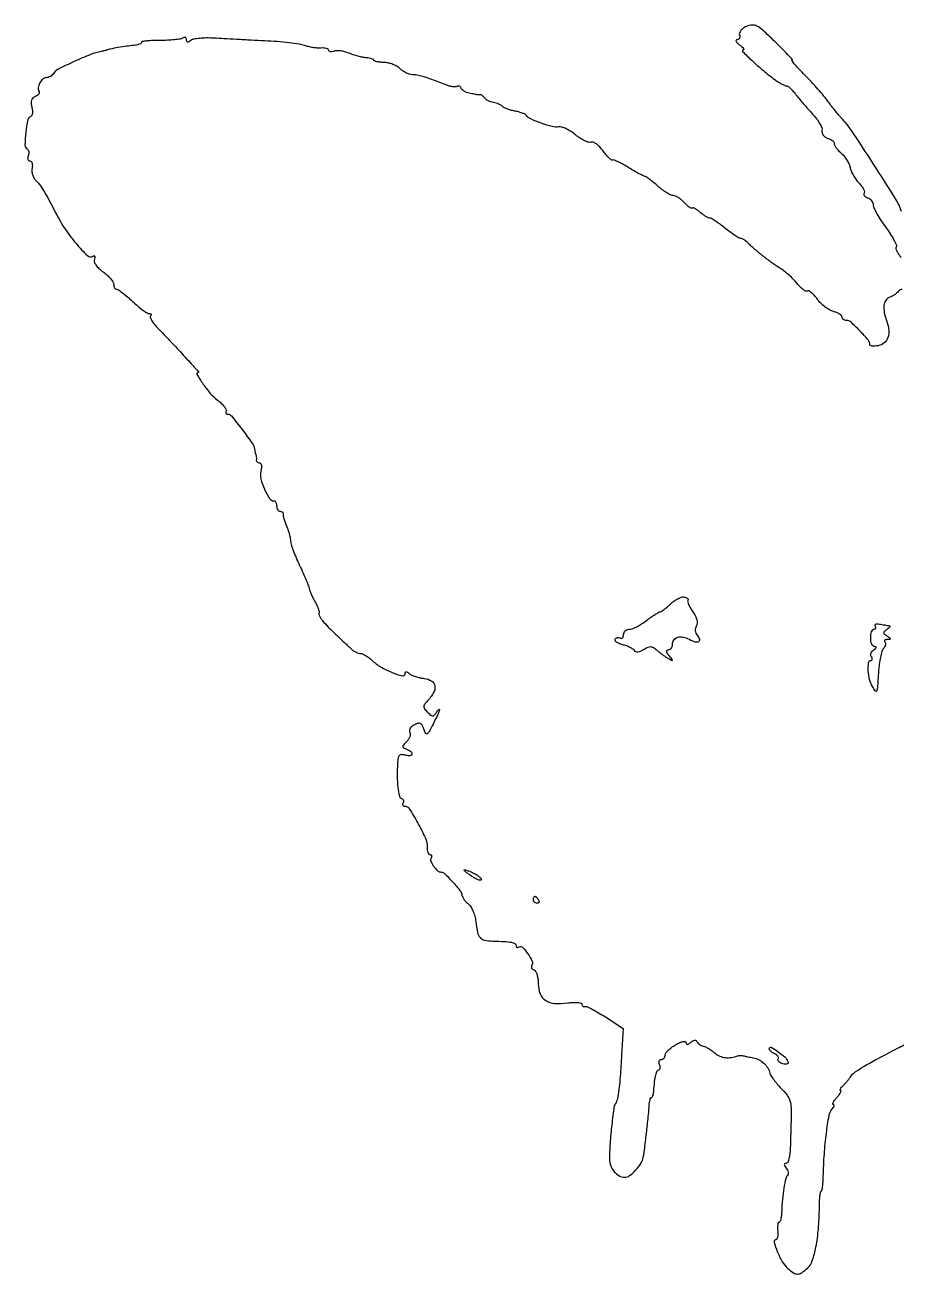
# Model space of a CAD drawing. Extents: x 0 to 511, y 0 to 408.
# Drawn here: x 0.4 to 253, y 0.1 to 360.2 of the extents above; entities that cross this region are included whole.
import ezdxf

# ---------------------------------------------------------------- set-up
doc = ezdxf.new("R2010")
doc.units = 0

msp = doc.modelspace()

# ---------------------------------------------------------------- linework, layer by layer
for points in [[(253.148667, 306.465415, 0.052626), (251.306301, 310.258742, 0.003812), (245.062909, 320.109302, 0.004061), (238.694963, 329.814956, 0.047309), (235.833181, 333.329887, -0.019784), (235.157601, 334.072282, -0.005516), (234.159762, 335.286926, -0.005557), (233.06022, 336.687487, -0.005811), (232.008561, 338.09164, 0.01566), (230.756008, 339.697123, 0.00687), (229.002454, 341.747232, 0.006791), (227.080679, 343.873554, 0.009035), (225.273619, 345.75, -0.006602), (223.687707, 347.380848, -0.012255), (222.451822, 348.751562, -0.008474), (221.54952, 349.839793, -0.62908), (221.626463, 350, 0.647239), (221.698849, 350.161256, 0.004659), (220.390276, 351.605224, 0.008993), (218.702874, 353.368016, 0.00496), (216.580743, 355.464591, 0.007408), (213.147969, 358.692204, 0.063135), (211.423586, 359.906895, 0.141033), (210.040589, 360.197866, 0.088902), (208.4307, 359.786471, 0.046561), (207.484671, 359.244081, 0.068927), (206.78693, 358.592408, 0.089257), (206.417776, 357.922808, 0.174801), (206.429977, 357.32188, -0.084798), (206.53132, 356.814694, -0.128669), (206.430257, 356.37896, -0.145698), (206.14266, 356.084261, -0.121123), (205.718615, 355.968197, 0.246776), (205.447546, 355.81658, 0.262228), (205.428175, 355.514453, 0.089575), (205.775211, 355.036031, 0.02926), (206.44113, 354.468197, -0.020546), (207.127708, 353.9031, -0.054597), (207.551629, 353.431283, -0.164139), (207.640649, 353.140953, -0.406076), (207.495712, 353, 0.666959), (207.318709, 352.574706, 0.009137), (210.04351, 349.929912, 0.014313), (213.317859, 347.03715, 0.016916), (216.579199, 344.5, 0.013764), (217.680594, 343.746829, 0.019214), (218.707772, 343.139671, 0.015907), (219.575363, 342.705918, 0.180265), (219.951688, 342.677604, -0.237168), (220.295073, 342.613651, -0.023097), (220.963141, 342.055444, -0.025357), (221.734523, 341.272341, -0.017281), (222.532811, 340.310211, 0.008992), (223.498022, 339.106857, 0.004069), (224.803388, 337.563796, 0.004027), (226.207538, 335.957454, 0.0055), (227.5, 334.534536, -0.026985), (228.625804, 333.182736, -0.032242), (229.528607, 331.792712, -0.033995), (230.118852, 330.550545, -0.143236), (230.19313, 329.737366, 0.124646), (230.228753, 329.085161, 0.090464), (230.567889, 328.438507, 0.080335), (231.160028, 327.89016, 0.069955), (231.922816, 327.524497, -0.038345), (232.68581, 327.216218, -0.056186), (233.293664, 326.824119, -0.072575), (233.66966, 326.412959, -0.219887), (233.729687, 326.047911, 0.191277), (233.77767, 325.605672, 0.03413), (234.223676, 324.885188, 0.032592), (234.895272, 324.067631, 0.024306), (235.73389, 323.255528, -0.040368), (236.612851, 322.347929, -0.032444), (237.407001, 321.244453, -0.033487), (238.009044, 320.121153, -0.068509), (238.292634, 319.16471, 0.062841), (238.571785, 318.182702, 0.027927), (239.168431, 316.973329, 0.027102), (239.951712, 315.74684, 0.032925), (240.817891, 314.693847, -0.027119), (241.613609, 313.74907, -0.042173), (242.180319, 312.848048, -0.051167), (242.4725, 312.105557, -0.270861), (242.366018, 311.699352, 0.218605), (242.255016, 311.39988, 0.14659), (242.388018, 311.053465, 0.090021), (242.774231, 310.705362, 0.04693), (243.356872, 310.41655, -0.073412), (243.985023, 310.062736, -0.064178), (244.517331, 309.527961, -0.066866), (244.877453, 308.900993, -0.097265), (245, 308.276988, 0.112808), (245.195472, 307.421618, 0.015342), (246.048973, 305.782246, 0.017018), (247.20362, 303.876489, 0.013617), (248.570971, 301.903319, -0.014662), (249.900346, 299.976365, -0.021935), (250.935404, 298.212725, -0.018137), (251.64558, 296.74476, -0.246809), (251.605551, 296.170785, 0.204416), (251.533075, 295.692209, 0.049856), (251.814807, 294.926601, 0.043018), (252.343896, 294.040367, 0.031467), (253.07114, 293.154015, -0.031873)], [(253.314227, 283.909994, 0.127478), (252.686528, 283.814411, 0.144848), (252.219487, 283.427058, -0.063739), (251.819809, 282.969526, -0.02938), (251.197287, 282.479627, -0.028514), (250.47276, 282.034435, -0.035142), (249.75, 281.708443, 0.159376), (248.628398, 280.820662, 0.117981), (248.081941, 279.324899, 0.081077), (248.17851, 277.245345, 0.038799), (248.934446, 274.672421, -0.068662), (249.499676, 272.216522, -0.110021), (249.221894, 270.092704, -0.132862), (248.138984, 268.554436, -0.126758), (246.409321, 267.737915, -0.028888), (245.48578, 267.616119, -0.049138), (244.707738, 267.635446, -0.06833), (244.171886, 267.777696, -0.302465), (244, 268.035844, 0.17656), (243.5059, 269.39147, 0.017183), (241.130636, 272.027572, 0.016835), (238.579631, 274.498095, 0.186029), (237.277316, 275, -0.07522), (236.78929, 275.073836, -0.088881), (236.375211, 275.288153, -0.100702), (236.098403, 275.606857, -0.129323), (236, 275.980948, 0.197525), (235.82704, 276.401685, 0.055123), (235.262371, 276.858876, 0.046624), (234.450255, 277.278879, 0.034565), (233.488921, 277.592137, -0.06901), (232.378316, 278.040505, -0.033919), (231.108764, 278.889286, -0.032856), (229.887698, 279.966347, -0.040901), (228.912454, 281.122947, 0.02623), (228.059863, 282.196404, 0.040406), (227.206008, 283.018346, 0.047788), (226.463198, 283.51579, 0.268206), (226.003608, 283.50223, -0.253981), (225.539995, 283.476179, -0.047912), (224.785362, 283.925521, -0.040788), (223.914075, 284.681025, -0.027107), (223.040817, 285.675239, 0.027579), (222.020793, 286.834342, 0.01678), (220.698274, 288.092424, 0.016796), (219.298685, 289.255312, 0.028337), (218.042287, 290.120478, -0.019666), (215.903398, 291.539327, -0.010976), (213.409628, 293.423272, -0.010712), (210.880101, 295.512515, -0.013202), (208.616979, 297.571429, 0.030477), (208.127779, 297.986539, 0.028683), (207.582051, 298.348285, 0.029897), (207.061161, 298.611727, 0.081862), (206.662343, 298.711485, -0.116397), (206.163966, 298.873053, -0.009856), (205.017051, 299.600062, -0.012653), (203.672613, 300.53967, -0.009452), (202.237634, 301.640057, 0.009992), (200.805874, 302.735521, 0.013667), (199.471373, 303.659892, 0.010419), (198.334563, 304.368853, 0.135008), (197.857712, 304.5, -0.115799), (197.433482, 304.599587, -0.021385), (196.725549, 304.98993, -0.021929), (195.920844, 305.529332, -0.018434), (195.116935, 306.167848, 0.021954), (194.339761, 306.776261, 0.034339), (193.616683, 307.221222, 0.037484), (193.026356, 307.476438, 0.287155), (192.745051, 307.411718, -0.322494), (192.471725, 307.367196, -0.038169), (191.912306, 307.701583, -0.034184), (191.232076, 308.255493, -0.020876), (190.505548, 308.993869, 0.033545), (189.710925, 309.761569, 0.034204), (188.825694, 310.410699, 0.036344), (187.981465, 310.862827, 0.105142), (187.336355, 311, -0.115953), (186.623173, 311.167644, -0.0232), (185.473693, 311.807813, -0.023383), (184.177202, 312.697247, -0.019946), (182.896278, 313.75, 0.008809), (181.666306, 314.807636, 0.012187), (180.524117, 315.709229, 0.008817), (179.548173, 316.415155, 0.130796), (179.154936, 316.558013, -0.096068), (178.735373, 316.678613, -0.005284), (177.517388, 317.315825, -0.008031), (176.079971, 318.11729, -0.005774), (174.5, 319.056332, 0.011093), (172.917047, 319.974502, 0.015856), (171.470853, 320.712243, 0.011715), (170.255305, 321.250091, 0.18009), (169.805032, 321.266663, -0.252269), (169.421215, 321.334388, -0.02552), (168.699991, 321.966835, -0.027102), (167.870709, 322.864779, -0.018177), (167.019103, 323.973172, 0.035825), (166.121416, 325.059959, 0.047698), (165.153422, 325.897813, 0.056469), (164.258264, 326.393036, 0.192036), (163.60409, 326.40157, -0.165829), (162.891208, 326.374653, -0.038341), (161.754164, 326.8125, -0.035538), (160.455188, 327.548098, -0.028307), (159.165775, 328.513963, 0.030692), (157.843054, 329.49497, 0.033304), (156.444698, 330.277507, 0.035387), (155.168688, 330.776638, 0.117462), (154.275756, 330.837694, -0.105303), (152.420365, 330.91985, -0.021621), (149.268175, 331.885682, -0.020106), (146.220223, 333.105761, -0.135763), (144.978701, 334.132197, 0.128043), (144.602119, 334.453284, 0.023843), (143.759335, 334.813232, 0.024154), (142.707311, 335.14752, 0.019998), (141.559705, 335.403395, -0.020823), (140.407759, 335.662232, -0.024442), (139.342537, 336.005259, -0.024432), (138.484094, 336.377616, -0.119533), (138.081004, 336.714424, 0.098277), (137.722329, 337.040657, 0.031929), (137.08317, 337.372035, 0.030417), (136.308232, 337.658122, 0.029913), (135.5, 337.84995, -0.038249), (134.689525, 338.056624, -0.036642), (133.907783, 338.386581, -0.038909), (133.263058, 338.782242, -0.097052), (132.888197, 339.18536, 0.04686), (132.606864, 339.556014, 0.051006), (132.26864, 339.856252, 0.057204), (131.92689, 340.047308, 0.132905), (131.638197, 340.08541, -0.015174), (131.375528, 340.05834, -0.015584), (131.114033, 340.047564, -0.015507), (130.887183, 340.052327, -0.061324), (130.75, 340.076511, 0.023837), (130.576044, 340.120805, 0.001156), (129.99127, 340.238951, 0.001881), (129.295548, 340.375119, 0.001355), (128.518152, 340.522055, -0.044536), (127.73378, 340.741767, -0.046837), (127.014613, 341.094262, -0.051645), (126.459487, 341.518495, -0.123957), (126.182742, 341.951775, 0.088594), (125.983855, 342.317157, 0.117891), (125.68639, 342.548447, 0.128667), (125.336984, 342.608522, 0.117516), (124.989525, 342.493526, -0.135682), (124.512736, 342.35443, -0.035949), (123.71357, 342.400613, -0.033737), (122.776596, 342.587661, -0.02914), (121.824936, 342.905941, 0.00311), (117.724365, 344.519072, 0.018272), (115.538018, 345.272931, 0.031906), (113.883859, 345.663221, 0.025804), (112.071429, 345.875, -0.063636), (111.213354, 346.041649, -0.035321), (110.225463, 346.447194, -0.034603), (109.267674, 347.007516, -0.046757), (108.495496, 347.647361, 0.068187), (107.653604, 348.286355, 0.036842), (106.473772, 348.84096, 0.035896), (105.165857, 349.236974, 0.046817), (103.926348, 349.397361, -0.017266), (102.806238, 349.475495, -0.02782), (101.862166, 349.627651, -0.026767), (101.158195, 349.821679, -0.321455), (101.00228, 350.037196, 0.280592), (100.868018, 350.255516, 0.040218), (100.361879, 350.464709, 0.03597), (99.658837, 350.636476, 0.023137), (98.825394, 350.738199, -0.031852), (97.793609, 350.882409, -0.014427), (96.464895, 351.195484, -0.014218), (95.077344, 351.607565, -0.018897), (93.843355, 352.064885, 0.032975), (92.657043, 352.466953, 0.031877), (91.414704, 352.715058, 0.033527), (90.294835, 352.789477, 0.091689), (89.51796, 352.645266, -0.046726), (88.936295, 352.48239, -0.08586), (88.445901, 352.478301, -0.135679), (88.124279, 352.626846, -0.220579), (88, 352.894849, 0.251382), (87.835691, 353.201009, 0.075149), (87.339062, 353.432187, 0.055413), (86.611934, 353.560701, 0.035066), (85.75, 353.555632, -0.037411), (84.708498, 353.554383, -0.01989), (83.426562, 353.700332, -0.019689), (82.121387, 353.954741, -0.028819), (81, 354.288772, 0.04952), (79.511816, 354.665864, 0.008298), (76.590625, 355.055536, 0.009017), (73.129006, 355.395801, 0.007892), (69.5, 355.628972, -0.000684), (65.651267, 355.820601, -0.000557), (61.528125, 356.036154, -0.000562), (57.730128, 356.243233, -0.001467), (55, 356.403204, 0.017819), (52.802612, 356.459973, 0.021729), (50.748438, 356.350473, 0.020894), (49.057807, 356.114832, 0.123417), (48.25, 355.748393, -0.034881), (47.680664, 355.357448, -0.17202), (47.304322, 355.284569, -0.279306), (47.077601, 355.473277, -0.08317), (47, 355.936572, 0.111503), (46.910862, 356.331312, 0.183571), (46.666718, 356.565, 0.159175), (46.299042, 356.596224, 0.080823), (45.865422, 356.416826, -0.099835), (45.130984, 356.144931, -0.013397), (43.488034, 355.932211, -0.015037), (41.502927, 355.789251, -0.012139), (39.365422, 355.751748, 0.011265), (37.308307, 355.71925, 0.018621), (35.576093, 355.588107, 0.013097), (34.214949, 355.397687, 0.366618), (34, 355.143939, -0.260635), (33.853684, 354.882314, -0.048179), (33.339063, 354.630756, -0.040793), (32.611997, 354.424171, -0.026798), (31.75, 354.301189, 0.013517), (29.7739, 354.072603, 0.007041), (27.323431, 353.686503, 0.005334), (25.00293, 353.261779, 0.046668), (24, 352.967984, -0.023188), (23.740645, 352.878607, -0.007707), (23.353125, 352.771322, -0.007654), (22.919525, 352.665505, -0.008639), (22.5, 352.577499, 0.046261), (19.316514, 351.655328, 0.01345), (14.610033, 349.658185, 0.008858), (9.987169, 347.44828, 0.137921), (8.70031, 346.278557, -0.066708), (8.294859, 345.789449, -0.051921), (7.740928, 345.375576, -0.053089), (7.130322, 345.094171, -0.081623), (6.557299, 345, 0.185306), (5.539635, 344.60943, 0.090138), (4.675153, 343.491165, 0.088703), (4.249627, 342.122154, 0.17114), (4.491012, 341.014543, -0.191432), (4.553861, 340.659676, -0.114914), (4.372276, 340.265638, -0.083137), (3.964112, 339.889748, -0.053039), (3.388187, 339.595467, 0.096042), (2.706193, 339.16988, 0.126426), (2.312077, 338.55484, 0.098869), (2.208547, 337.705277, 0.042543), (2.392211, 336.573442, -0.037601), (2.555373, 335.627125, -0.053601), (2.545551, 334.775099, -0.067405), (2.379347, 334.132868, -0.21306), (2.065556, 333.83276, 0.265193), (1.215966, 332.842467, 0.020446), (0.673298, 329.245362, 0.020409), (0.426004, 325.616124, 0.267212), (1.042798, 324.47355, -0.137933), (1.332871, 324.157828, -0.079487), (1.491659, 323.662652, -0.069044), (1.499847, 323.06935, -0.060659), (1.349337, 322.467975, 0.062719), (1.211188, 321.90621, 0.109365), (1.259808, 321.431218, 0.151227), (1.482715, 321.119014, 0.164092), (1.835594, 321, -0.219006), (2.20277, 320.83107, -0.105972), (2.454864, 320.366563, -0.073785), (2.552234, 319.669432, -0.045462), (2.469883, 318.843617, 0.076682), (2.434057, 317.880676, 0.057699), (2.677186, 316.847644, 0.056566), (3.157921, 315.875948, 0.066359), (3.823537, 315.093617, -0.061351), (4.707096, 314.075877, -0.011259), (6.052756, 311.975885, -0.011948), (7.521437, 309.431263, -0.010614), (8.928331, 306.717906, 0.030568), (11.765161, 301.742921, 0.030952), (15.176678, 297.172698, 0.02669), (18.429521, 293.726114, 0.340994), (20.086824, 293.55366, -0.134133), (20.37635, 293.639081, -0.31682), (20.55341, 293.519654, -0.144723), (20.579088, 293.183798, -0.038836), (20.42504, 292.665252, 0.173478), (20.408192, 291.928731, 0.071588), (20.860639, 291.023724, 0.054424), (21.71987, 290.034665, 0.032013), (22.936494, 289.04522, -0.028565), (24.109093, 288.104928, -0.033651), (25.100095, 287.083978, -0.035832), (25.800093, 286.12714, -0.140914), (26, 285.431906, 0.058149), (26.063907, 284.884254, 0.0773), (26.252661, 284.420622, 0.096049), (26.532027, 284.109976, 0.163138), (26.860121, 284, -0.153195), (27.36807, 283.840629, -0.01135), (28.557711, 282.971875, -0.014927), (29.94712, 281.840705, -0.010746), (31.431323, 280.5, 0.01364), (32.932583, 279.159584, 0.01805), (34.374067, 278.028125, 0.015562), (35.617048, 277.180922, 0.142743), (36.237869, 277, -0.065586), (36.609128, 276.951091, -0.193767), (36.810903, 276.799362, -0.241236), (36.826421, 276.577459, -0.095739), (36.650311, 276.316978, 0.304892), (36.562461, 275.868698, 0.037498), (37.041334, 274.933669, 0.034109), (37.850433, 273.791835, 0.02131), (38.940588, 272.566978, -0.003348), (43.306837, 268.002389, -0.004788), (47.113975, 263.890398, -0.001151), (50.445695, 260.205051, -0.649303), (50.354365, 260, 0.577138), (50.017321, 259.416652, 0.021848), (51.686215, 256.793655, 0.025466), (53.86126, 253.998428, 0.051223), (55.891741, 252.082967, -0.024791), (57.026308, 251.12058, -0.037946), (57.897366, 250.170238, -0.043365), (58.433034, 249.351499, -0.267698), (58.418304, 248.867814, 0.091835), (58.289684, 248.536612, 0.170412), (58.332349, 248.25492, 0.175143), (58.539961, 248.066821, 0.097649), (58.878847, 248, -0.226177), (59.940487, 247.493872, -0.006844), (63.046546, 243.55209, -0.009813), (65.940002, 239.617268, -0.119203), (66.625, 237.887933, 0.012344), (66.690514, 237.493376, 0.008005), (66.784786, 237.040518, 0.008049), (66.891119, 236.600954, 0.015099), (66.993421, 236.25, -0.035422), (67.078139, 235.908286, -0.02227), (67.130551, 235.5, -0.022329), (67.14628, 235.091571, -0.037629), (67.118421, 234.75, 0.139849), (67.153234, 234.464399, 0.119872), (67.334133, 234.220313, 0.100457), (67.638525, 234.056326, 0.07361), (68.019052, 234, -0.250715), (68.369043, 233.812732, -0.106089), (68.571168, 233.301941, -0.067375), (68.595318, 232.519789, -0.035571), (68.426112, 231.561628, 0.124261), (68.429045, 229.389946, 0.042047), (69.469221, 226.37921, 0.039517), (70.913577, 223.708022, 0.254308), (72.215608, 223, -0.184104), (72.515044, 222.885877, -0.090423), (72.769585, 222.559375, -0.070293), (72.942088, 222.07398, -0.05032), (73, 221.5, 0.064853), (73.074694, 220.926543, 0.082425), (73.29375, 220.440625, 0.098894), (73.618646, 220.115568, 0.148195), (74, 220, -0.075785), (74.369958, 219.943601, -0.1072), (74.658815, 219.779687, -0.127727), (74.821248, 219.535501, -0.137095), (74.838518, 219.25, 0.1071), (74.839107, 218.803028, 0.014693), (75.065657, 217.893377, 0.01632), (75.405607, 216.81772, 0.013143), (75.838518, 215.6849, -0.016546), (76.283125, 214.497304, -0.015505), (76.658815, 213.257044, -0.01569), (76.923258, 212.136436, -0.050133), (77, 211.372975, 0.078747), (77.139396, 210.493372, 0.01038), (77.762463, 208.704127, 0.011836), (78.601757, 206.599913, 0.00967), (79.595619, 204.389462, -0.005015), (80.60442, 202.200506, -0.006394), (81.488251, 200.161581, -0.005073), (82.188269, 198.439517, -0.052294), (82.393711, 197.701387, 0.048461), (82.562306, 197.07721, 0.012796), (82.952177, 196.118532, 0.012864), (83.454259, 195.045267, 0.012891), (84.010545, 194, -0.018563), (84.535744, 192.985569, -0.02307), (84.943982, 192.004925, -0.022252), (85.206249, 191.168497, -0.135122), (85.202083, 190.718894, 0.201565), (85.309034, 189.831304, 0.038386), (86.239861, 188.454391, 0.02792), (87.860538, 186.632493, 0.009692), (90.389362, 184.187358, -0.000833), (91.590121, 183.06681, -0.00079), (92.80868, 181.922224, -0.000784), (93.883543, 180.906222, -0.002784), (94.567934, 180.25, 0.042698), (95.153959, 179.771616, 0.035741), (95.847675, 179.367187, 0.037182), (96.539982, 179.089036, 0.077078), (97.11412, 179, -0.102694), (97.736519, 178.870804, -0.030073), (98.612302, 178.42652, -0.028831), (99.561275, 177.794913, -0.027332), (100.449196, 177.047728, 0.0563), (102.965497, 175.167546, 0.034534), (106.28619, 173.521543, 0.033645), (109.246523, 172.527753, 0.491536), (110, 173.109025, -0.083956), (110.076077, 173.558908, -0.297896), (110.29684, 173.729081, -0.16451), (110.668053, 173.63491, -0.029554), (111.251313, 173.206392, 0.069937), (111.936709, 172.783265, 0.024822), (113.015917, 172.372364, 0.024065), (114.261479, 172.032946, 0.026061), (115.501313, 171.825463, -0.108864), (117.68484, 171.076145, -0.23273), (118.617146, 169.608814, -0.166716), (118.152814, 167.548712, -0.056994), (116.234525, 165.107143, 0.044658), (115.565555, 164.297518, 0.171113), (115.398493, 163.675423, 0.147651), (115.648887, 163.029413, 0.030655), (116.464735, 162.107143, 0.021412), (117.41006, 161.239736, 0.165931), (117.960834, 161.025632, 0.224078), (118.43539, 161.225701, 0.041793), (119.020851, 162, -0.051515), (119.717275, 162.884832, -0.77844), (119.913992, 162.771713, -0.041056), (119.348057, 161.249935, -0.008343), (118.082893, 158.662589, -0.007273), (116.928831, 156.478085, -0.121153), (116.378419, 155.877342, -0.432109), (115.947242, 155.977295, -0.055036), (115.515505, 156.951148, 0.041249), (114.954219, 158.317471, 0.19571), (114.326821, 158.858956, 0.187292), (113.48074, 158.821028, 0.037397), (112.121885, 158.096491, 0.072543), (111.643146, 157.685466, 0.086585), (111.3358, 157.177106, 0.09926), (111.2441, 156.652889, 0.132995), (111.381076, 156.192423, -0.155815), (111.508567, 155.681265, -0.070742), (111.366023, 154.998999, -0.059949), (110.993408, 154.259919, -0.049709), (110.43489, 153.577747, 0.015304), (109.532705, 152.618577, 0.181966), (109.354153, 152.150182, 0.274531), (109.566425, 151.789267, 0.034231), (110.425699, 151.390138, -0.06314), (111.690616, 150.711346, -0.309431), (111.955769, 149.989417, -0.340189), (111.384651, 149.539919, -0.066788), (110, 149.710251, 0.063496), (108.968981, 149.84395, 0.209492), (108.354701, 149.576326, 0.145903), (107.99939, 148.854007, 0.02706), (107.830175, 147.366631, 0.01693), (107.734586, 143.591564, 0.026987), (107.936204, 140.369922, 0.025921), (108.354167, 137.909856, 0.261643), (109.023721, 137.16459, -0.105485), (109.357023, 136.966047, -0.124818), (109.555977, 136.659046, -0.122276), (109.58686, 136.289222, -0.098705), (109.447214, 135.91459, 0.082091), (109.303653, 135.565103, 0.160632), (109.331181, 135.268661, 0.182667), (109.523148, 135.071672, 0.109676), (109.845961, 135, -0.256332), (111.209413, 134.251848, -0.01528), (113.695061, 130.072245, -0.020301), (115.864193, 125.752553, -0.115821), (116.356275, 123.25, 0.0391), (116.392227, 122.388355, 0.059416), (116.569125, 121.660938, 0.079517), (116.849504, 121.166611, 0.227862), (117.196119, 121, -0.133225), (117.496037, 120.918643, -0.190361), (117.664281, 120.703997, -0.14289), (117.665819, 120.378029, -0.068717), (117.495259, 119.992329, 0.248472), (117.434785, 119.084205, 0.051456), (118.262103, 117.650611, 0.051421), (119.394128, 116.38306, 0.186898), (120.383117, 116, -0.198367), (121.413613, 115.57442, -0.012722), (123.707709, 113.170636, -0.01518), (125.843584, 110.666791, -0.133324), (126.420132, 109.343213, 0.082367), (126.613656, 108.739262, 0.037178), (127.048786, 108.027595, 0.035507), (127.631287, 107.327661, 0.040531), (128.283471, 106.750191, -0.094914), (128.954976, 106.011574, -0.036656), (129.591162, 104.775426, -0.034648), (130.101856, 103.297742, -0.036056), (130.395342, 101.783174, 0.020208), (130.911724, 98.577919, 0.127571), (131.630982, 97.103698, 0.168476), (132.875546, 96.375664, 0.042226), (135.247883, 96.111063, -0.006396), (138.78379, 95.971438, -0.035812), (140.662757, 95.737525, -0.082208), (141.660325, 95.362613, -0.267964), (142, 94.774316, 0.117544), (142.070543, 94.478392, 0.186159), (142.261618, 94.305783, 0.154443), (142.550068, 94.288427, 0.076953), (142.890616, 94.432397, -0.352026), (143.904447, 94.30667, -0.04368), (145.409986, 92.456859, -0.042551), (146.615265, 90.306132, -0.249842), (146.53533, 89.057165, 0.127788), (146.421421, 88.688112, 0.130133), (146.502783, 88.313074, 0.113361), (146.774481, 87.989323, 0.081451), (147.193769, 87.768744, -0.194395), (147.658848, 87.372418, -0.047479), (148.04567, 86.420993, -0.041653), (148.311561, 85.161244, -0.031199), (148.4, 83.745276, 0.094381), (148.943921, 80.889434, 0.157314), (150.485138, 79.016259, 0.12592), (153.122388, 78.143107, 0.050677), (156.944255, 78.265697, -0.020692), (158.49916, 78.409082, -0.034843), (159.808625, 78.384092, -0.040281), (160.753053, 78.222697, -0.34281), (161, 77.904843, 0.098455), (161.064801, 77.578946, 0.130141), (161.247553, 77.339235, 0.133087), (161.521471, 77.224724, 0.105321), (161.842733, 77.25, -0.181641), (162.390017, 77.211089, -0.010412), (163.934378, 76.462855, -0.014793), (165.766805, 75.45805, -0.010246), (167.779816, 74.219294), (172.874165, 70.938589), (172.437781, 63.219294, -0.003588), (172.042795, 57.021902, -0.014009), (171.664017, 53.202237, -0.021201), (171.234687, 50.689918, -0.08569), (170.656488, 49.253203, 0.107762), (170.151487, 47.82048, 0.004634), (169.5354, 42.482956, 0.008713), (169.061358, 37.123761, 0.021588), (168.952481, 33.184339, 0.089872), (169.321001, 31.316559, 0.080364), (170.328495, 29.614446, 0.086421), (171.739717, 28.4172, 0.13357), (173.273584, 28, 0.158914), (174.721746, 28.472192, 0.047144), (176.488313, 30.036036, 0.047405), (178.000929, 31.996176, 0.097372), (178.696395, 33.797975, 0.012835), (179.096983, 36.47451, 0.002531), (179.667831, 41.29659, 0.002492), (180.189903, 46.121281, 0.013463), (180.389758, 48.75, -0.022385), (180.470805, 49.612247, -0.035287), (180.624982, 50.339062, -0.039276), (180.821188, 50.863372, -0.291402), (181.035714, 51, 0.254373), (181.250805, 51.116997, 0.052977), (181.451791, 51.514063, 0.043627), (181.611679, 52.079607, 0.028774), (181.699866, 52.75, -0.009864), (181.963788, 55.580041, -0.030018), (182.295603, 57.48185, -0.043346), (182.690821, 58.676901, -0.299712), (183.18142, 59, 0.240231), (183.421332, 59.122329, 0.127732), (183.546127, 59.440625, 0.079011), (183.527647, 59.925059, 0.042672), (183.361626, 60.5, -0.06502), (183.22328, 61.073899, -0.112257), (183.280284, 61.559375, -0.151946), (183.519085, 61.878743, -0.158089), (183.893011, 62, 0.111984), (184.315799, 62.095893, 0.099601), (184.676679, 62.367188, 0.093923), (184.91994, 62.772705, 0.087214), (185.006323, 63.25, -0.159521), (185.204042, 63.843782, -0.038869), (185.890181, 64.633213, -0.035939), (186.859894, 65.459551, -0.029148), (188.006323, 66.20349, -0.023115), (189.206059, 66.814597, -0.054619), (190.158584, 67.125783, -0.106596), (190.76625, 67.122285, -0.351671), (191, 66.831045, 0.124821), (191.097614, 66.44612, 0.292136), (191.346444, 66.308361, 0.130796), (191.76965, 66.449991, 0.027423), (192.402754, 66.919293, -0.045125), (192.994965, 67.326654, -0.100334), (193.513586, 67.494126, -0.160203), (193.905516, 67.412491, -0.177554), (194.152754, 67.116738, 0.100444), (194.391653, 66.722726, 0.051348), (194.827152, 66.33851, 0.048096), (195.376352, 66.020994, 0.052343), (195.960954, 65.825, -0.05851), (196.656186, 65.582367, -0.022004), (197.564178, 65.090253, -0.021441), (198.515186, 64.462358, -0.024395), (199.367188, 63.780118, 0.082073), (200.722451, 62.930058, 0.071599), (202.344756, 62.509818, 0.066028), (204.139886, 62.548155, 0.053725), (206, 63.044111, -0.071047), (206.260151, 63.103943, -0.024475), (206.646875, 63.117584, -0.023749), (207.080454, 63.09103, -0.025367), (207.5, 63.02359, 0.001813), (208.014343, 62.915853, 0.000585), (208.777383, 62.759838, 0.000583), (209.626567, 62.588273, 0.000654), (210.444284, 62.425171, -0.071879), (212.054277, 61.85732, -0.065574), (213.494188, 60.843304, -0.067418), (214.587604, 59.522936, -0.085464), (215.183673, 58.058293, 0.087151), (215.488803, 57.315669, 0.01863), (216.280357, 56.161057, 0.018938), (217.311606, 54.875569, 0.017039), (218.472861, 53.624143, -0.033706), (220.146582, 51.695412, -0.090504), (220.96126, 50.07892, -0.065737), (221.287709, 47.990043, -0.011985), (221.286814, 44.06585, -0.00298), (221.08344, 37.324053, -0.022594), (220.825157, 34.154041, -0.052047), (220.43331, 32.484107, -0.319313), (219.752555, 32, 0.168422), (219.441684, 31.892228, 0.252637), (219.330133, 31.634483, 0.117353), (219.469783, 31.213218, 0.03476), (219.868879, 30.657991, -0.050456), (220.246603, 30.09616, -0.066273), (220.463352, 29.51807, -0.082054), (220.495053, 29.012532, -0.172759), (220.3286, 28.661933, 0.141195), (219.759123, 27.631454, 0.014712), (219.218193, 24.891335, 0.018057), (218.794435, 21.634198, 0.016421), (218.589688, 18.25, -0.019158), (218.507478, 17.004314, -0.030776), (218.3319, 15.954687, -0.031725), (218.101081, 15.18318, -0.313907), (217.838056, 15, 0.312508), (217.600656, 14.835562, 0.051406), (217.451172, 14.265625, 0.041044), (217.393153, 13.458268, 0.024763), (217.450543, 12.5, -0.030458), (217.496984, 11.541977, -0.04973), (217.406285, 10.734375, -0.066936), (217.206138, 10.177247, -0.280054), (216.914506, 10, 0.493155), (216.388275, 9.314179, 0.032471), (217.315832, 6.5772, 0.034033), (218.772096, 3.635776, 0.080242), (220.321823, 1.75, 0.035067), (222.004672, 0.463615, 0.149619), (223.204307, 0.111474, 0.150281), (224.392444, 0.491861, 0.035478), (226.032613, 1.815757, 0.124258), (227.416544, 3.958229, 0.033142), (228.469098, 7.914649, 0.028639), (229.178836, 13.082194, 0.017363), (229.453526, 19.25017, -0.009875), (229.507328, 21.071453, -0.016313), (229.633223, 22.60512, -0.010202), (229.799374, 23.829003, -0.369138), (230, 24.000826, 0.359871), (230.201879, 24.168075, 0.012474), (230.379838, 25.249415, 0.018157), (230.520071, 26.621457, 0.011037), (230.590938, 28.250657, -0.011945), (230.884286, 34.723851, -0.014596), (231.479445, 40.75482, -0.011292), (232.241024, 45.789144, -0.130738), (233.070601, 47.585068, 0.03105), (233.467575, 48.128794, 0.073912), (233.671571, 48.584364, 0.166447), (233.655233, 48.87366, 0.305098), (233.467457, 49, -0.448239), (233.321129, 49.164163, -0.090703), (233.450076, 49.5875, -0.044601), (233.859056, 50.231613, -0.020177), (234.5, 51, 0.018841), (235.14436, 51.7683, 0.040948), (235.56491, 52.4125, 0.078929), (235.716009, 52.84104, 0.468414), (235.583559, 53, -0.413786), (235.446596, 53.136763, -0.123044), (235.525653, 53.455126, -0.052217), (235.86141, 53.953782, -0.022119), (236.406507, 54.549364, 0.011773), (237.056277, 55.230476, 0.009304), (237.727539, 55.996289, 0.009427), (238.32426, 56.730833, 0.022982), (238.727935, 57.299364, -0.101491), (239.767555, 58.363465, -0.014492), (242.355604, 60.006895, -0.012031), (246.208236, 62.175678, -0.003912), (252, 65.197082, 0.017173), (253.819434, 66.208484, 0.017166)]]:
    msp.add_lwpolyline(points, format="xyb")
for points in [[(191.572673, 194.23934, 0.273262), (191.481798, 193.886244, 0.032337), (191.768037, 193.092868, 0.031434), (192.268222, 192.117264, 0.020548), (192.958943, 191.057659, -0.032657), (193.726567, 189.81537, -0.060426), (194.152121, 188.70997, -0.078828), (194.237389, 187.759279, -0.122024), (193.986601, 186.978319, 0.07908), (193.708815, 186.313417, 0.079197), (193.651367, 185.595478, 0.07845), (193.820252, 184.889461, 0.07548), (194.199703, 184.259372, -0.081811), (194.879733, 183.097324, -0.369052), (194.636825, 182.412564, -0.210938), (193.640347, 182.305494, -0.045695), (192.007506, 182.995983, 0.073778), (190.175483, 183.652516, 0.120925), (188.537441, 183.580621, 0.161983), (187.427013, 182.811575, 0.16238), (187, 181.531385, -0.071629), (186.915731, 180.946166, -0.086837), (186.670282, 180.449844, -0.10037), (186.305589, 180.118036, -0.135355), (185.877555, 180, 0.171149), (185.511682, 179.870983, 0.265879), (185.392899, 179.567471, 0.107679), (185.588691, 179.049234, 0.026443), (186.127555, 178.308042, -0.00409), (186.92929, 177.302963, -0.206477), (186.992223, 177.064389, -0.514248), (186.85845, 176.996181, -0.008526), (186, 177.460146, -0.019801), (185.297582, 177.892878, -0.00893), (184.41013, 178.512608, -0.008825), (183.495156, 179.20114, -0.011911), (182.694061, 179.857716, 0.038948), (181.654444, 180.619772, 0.122848), (180.837574, 180.881632, 0.120132), (179.982558, 180.731892, 0.036455), (178.810042, 180.113442, -0.034426), (177.873326, 179.614504, -0.079071), (177.103906, 179.407526, -0.120152), (176.515398, 179.486973, -0.162375), (176.105964, 179.828546, 0.107618), (175.684922, 180.264514, 0.030051), (174.861013, 180.745397, 0.028843), (173.839028, 181.190271, 0.026754), (172.746894, 181.52739, -0.0347), (171.73963, 181.855914, -0.062376), (170.981804, 182.279053, -0.097735), (170.574747, 182.722966, -0.282375), (170.576009, 183.122985, -0.101425), (170.861688, 183.426137, -0.098475), (171.246506, 183.596415, -0.097365), (171.670928, 183.607517, -0.096702), (172.069098, 183.457295, 0.153598), (172.42208, 183.36763, 0.191518), (172.726548, 183.50893, 0.129571), (172.932339, 183.885513, 0.06068), (173, 184.440983, -0.105352), (173.126743, 185.03583, -0.099218), (173.486335, 185.542039, -0.096339), (174.023612, 185.881339, -0.093064), (174.655609, 186, 0.093512), (175.505937, 186.160434, 0.024025), (176.787698, 186.734375, 0.023607), (178.21253, 187.543094, 0.022041), (179.588887, 188.5, -0.008342), (180.88892, 189.457705, -0.0117), (182.083036, 190.265625, -0.008114), (183.098385, 190.895444, -0.135567), (183.476922, 191, 0.150639), (183.837081, 191.111027, 0.011533), (184.672334, 191.708737, 0.015013), (185.648133, 192.488527, 0.010859), (186.6893, 193.412722, -0.035137), (187.788092, 194.296601, -0.042149), (188.937478, 194.95918, -0.047136), (189.973183, 195.33078, -0.155406), (190.688784, 195.289183, -0.043164), (191.187555, 195.046597, -0.083205), (191.524884, 194.759584, -0.139013), (191.651646, 194.4784, -0.237488)], [(249.5, 187.061198, -0.200567), (249.736581, 186.935783, -0.288172), (249.765625, 186.707096, -0.106469), (249.511267, 186.37038, -0.032712), (249, 185.984687, 0.02521), (248.185322, 185.389057, 0.226004), (248, 185, 0.226004), (248.185322, 184.610943, 0.02521), (249, 184.015313, -0.010602), (249.802388, 183.463886, -0.219514), (249.942904, 183.21578, -0.409552), (249.809242, 183.055239, -0.022072), (249.083333, 183.015313, 0.045952), (248.584125, 182.96389, 0.133628), (248.276097, 182.811213, 0.255641), (248.197451, 182.591945, 0.158616), (248.324657, 182.342009, -0.165499), (248.495904, 181.994077, -0.084062), (248.476966, 181.500887, -0.068575), (248.277193, 180.941564, -0.053235), (247.919166, 180.402602, 0.101852), (247.485339, 179.588712, 0.018937), (247.06577, 177.937614, 0.019594), (246.718773, 175.9377, 0.016782), (246.507387, 173.810592, -0.001468), (246.183944, 169.091249, -0.079318), (245.980169, 168.219646, -0.585375), (245.625983, 168.175634, -0.024308), (244.745704, 169.5, -0.077124), (243.93802, 171.498492, -0.04302), (243.560111, 174.102011, -0.042581), (243.621673, 176.385666, -0.38176), (244.309017, 177, 0.182181), (244.557361, 177.093593, 0.187344), (244.67854, 177.326592, 0.113794), (244.636202, 177.685501, 0.052432), (244.430902, 178.111803, -0.123544), (244.274791, 178.602982, -0.099558), (244.350436, 179.153424, -0.089711), (244.64727, 179.679176, -0.078477), (245.121885, 180.096491, 0.031065), (245.605391, 180.446599, 0.152247), (245.787996, 180.725441, 0.368245), (245.704136, 180.909238, 0.106263), (245.375, 180.984687, -0.206031), (244.944818, 181.176787, -0.081143), (244.580469, 181.729877, -0.062225), (244.332604, 182.541832, -0.043025), (244.25, 183.5, -0.035547), (244.318159, 184.4575, -0.053907), (244.524367, 185.265625, -0.070466), (244.82593, 185.819937, -0.23727), (245.184017, 186, 0.114104), (245.495078, 186.071923, 0.184758), (245.678056, 186.267963, 0.157121), (245.699924, 186.563503, 0.0791), (245.554254, 186.912215, -0.18631), (245.495323, 187.226812, -0.238567), (245.671546, 187.457854, -0.117501), (246.109814, 187.554429, -0.043023), (246.745237, 187.488726, 0.004728), (247.490377, 187.353465, 0.004036), (248.278288, 187.224662, 0.004069), (248.996749, 187.11914, 0.011532)], [(132, 113.816432, -0.404954), (131.805249, 113.615404, -0.083321), (131.265625, 113.688446, -0.046962), (130.459779, 114.024083, -0.022887), (129.5, 114.591957, -0.0095), (128.541995, 115.246014, -0.014275), (127.734375, 115.855632, -0.009063), (127.094573, 116.387199, -0.218221), (127, 116.593571, -0.483626), (127.114787, 116.684488, -0.017437), (127.734375, 116.515726, -0.020357), (128.540958, 116.22904, -0.011328), (129.5, 115.818046, -0.026641), (130.457233, 115.318731, -0.035282), (131.265625, 114.760203, -0.038023), (131.841742, 114.222263, -0.188083)], [(148.5, 108, -0.082592), (148.656512, 107.6179, -0.161196), (148.6254, 107.29375, -0.182303), (148.413961, 107.078288, -0.108972), (148.059017, 107, -0.093332), (147.654762, 107.076123, -0.09642), (147.311086, 107.29375, -0.099167), (147.081062, 107.618444, -0.105053), (147, 108, -0.042167), (147.032345, 108.382849, -0.061769), (147.129539, 108.70625, -0.081139), (147.272352, 108.92554, -0.210953), (147.440983, 109, -0.151918), (147.65171, 108.934461, -0.038439), (147.933975, 108.70625, -0.035638), (148.231006, 108.382774, -0.029505)], [(220.382682, 61.363185, -0.14408), (220.427139, 60.937682, -0.248489), (220.21177, 60.665392, -0.13009), (219.710022, 60.586604, -0.03822), (218.936429, 60.726875, -0.049717), (218.243707, 60.983773, -0.085849), (217.746903, 61.342785, -0.128), (217.519359, 61.74099, -0.207426), (217.574629, 62.120753, 0.168703), (217.660984, 62.508167, 0.120658), (217.505331, 62.927926, 0.091744), (217.120486, 63.318329, 0.060871), (216.563382, 63.614052, -0.048759), (215.965351, 63.913218, -0.054166), (215.459243, 64.313785, -0.061443), (215.113345, 64.750096, -0.13776), (215, 65.153674, -0.563994), (215.514982, 65.465, -0.032572), (217.444056, 64.286468, -0.030159), (219.455061, 62.680635, -0.112057)]]:
    msp.add_lwpolyline(points, format="xyb", close=True)

doc.saveas('drawing.dxf')
